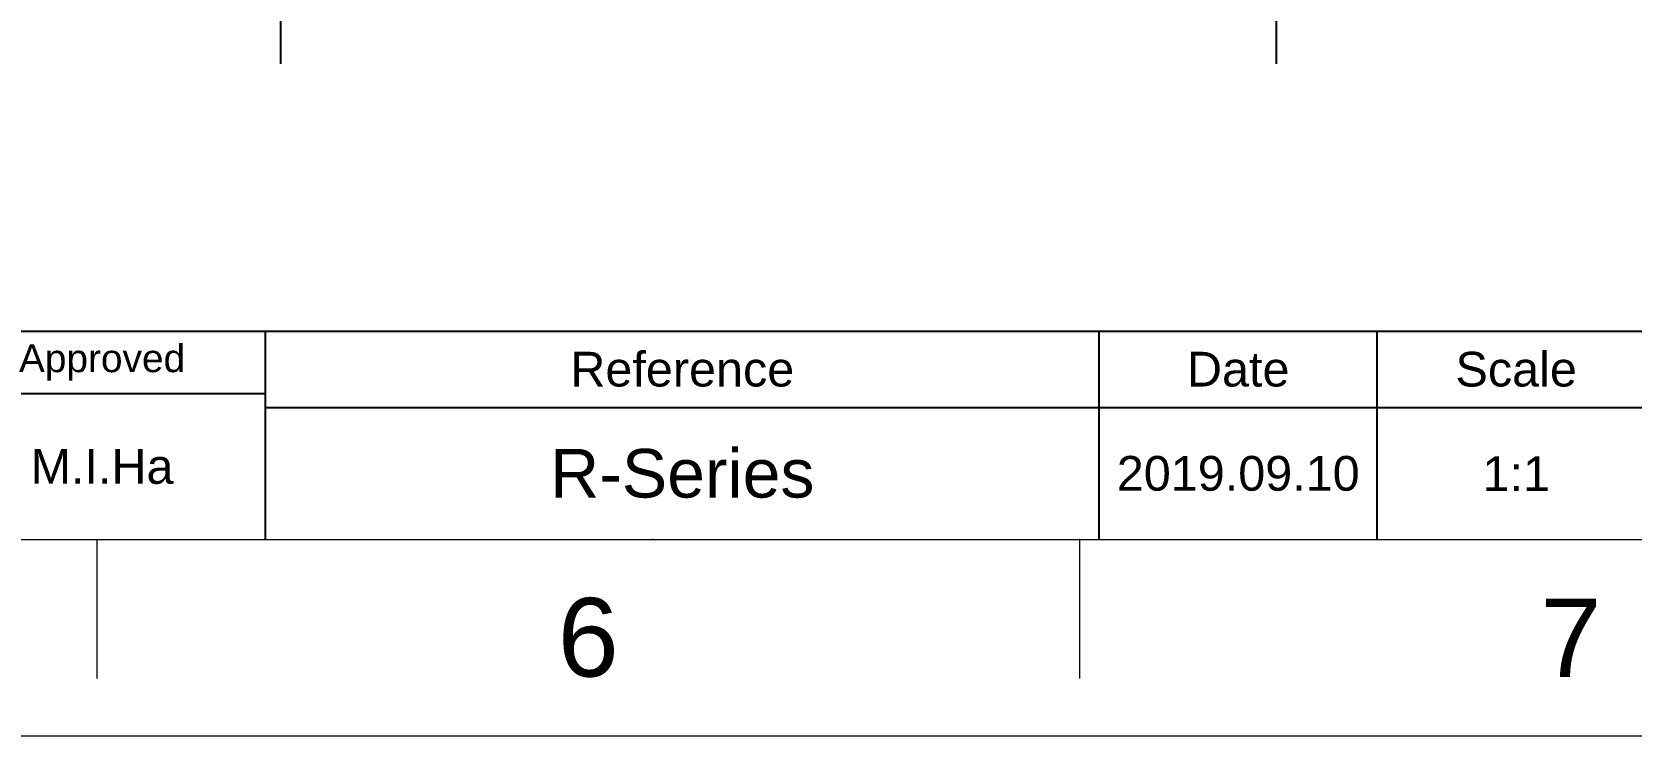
# Model space of a CAD drawing. Header units: millimetres. Extents: x 580 to 1174, y -1119 to -699.
# Drawn here: x 942.6 to 1057.6, y -1118.7 to -1068.1 of the extents above; entities that cross this region are included whole.
import ezdxf

# ---------------------------------------------------------------- set-up
doc = ezdxf.new("R2010")
doc.units = ezdxf.units.MM
doc.header["$LTSCALE"] = 0.1
doc.linetypes.add('CENTERX2', pattern=[101.6, 63.5, -12.7, 12.7, -12.7])
doc.layers.get('0').update_dxf_attribs({"lineweight": 13})
for name, color, linetype in [('CENTER', 1, 'CENTERX2'), ('FORM', 7, 'Continuous'), ('TEXT', 2, 'Continuous')]:
    doc.layers.add(name, color=color, linetype=linetype)
doc.layers.add('DIM', color=3, linetype='Continuous', lineweight=9)
doc.styles.get("Standard").update_dxf_attribs({"font": 'arial.ttf'})

msp = doc.modelspace()

# ---------------------------------------------------------------- linework, layer by layer
for p, q in [((593.725, -1104.608), (1159.381, -1104.608)), ((947.26, -1104.608), (947.26, -1114.608)), ((1017.967, -1104.608), (1017.967, -1114.608))]:
    msp.add_line(p, q)
for p in [(987.26, -1104.608), (1017.967, -1104.608)]:
    msp.add_point(p)
at = {"layer": 'CENTER'}
for p, q in [((960.492, -1070.372), (960.492, -1025.268)), ((1032.127, -1070.372), (1032.127, -1025.268))]:
    msp.add_line(p, q, dxfattribs=at)
at = {"layer": 'DIM', "color": 7}
msp.add_lwpolyline([(579.583, -698.749), (1173.523, -698.749), (1173.523, -1118.749), (579.583, -1118.749)], close=True, dxfattribs=at)
at = {"layer": 'FORM'}
for p, q in [((888.881, -1089.608), (1159.381, -1089.608)), ((959.381, -1104.608), (959.381, -1089.608)), ((1019.381, -1104.608), (1019.381, -1089.608)), ((1019.381, -1104.608), (1019.381, -1089.608)), ((1019.381, -1104.608), (1019.381, -1089.608)), ((1039.381, -1104.608), (1039.381, -1089.608)), ((959.381, -1094.108), (888.881, -1094.108)), ((959.381, -1095.108), (1099.381, -1095.108))]:
    msp.add_line(p, q, dxfattribs=at)

# ---------------------------------------------------------------- texts
at = {"char_height": 5.657, "attachment_point": 5}
for s, insert in [('6', (982.614, -1111.678)), ('7', (1053.321, -1111.678))]:
    msp.add_mtext_dynamic_manual_height_columns(s, width=50, gutter_width=12.5, heights=[0], dxfattribs=dict(at, insert=insert))
at = {"layer": 'TEXT', "attachment_point": 5}
for s, width, insert, char_height in [('Approved', 23.5, (947.631, -1091.858), 2), ('Reference', 60, (989.381, -1092.358), 2.5), ('Date', 20, (1029.381, -1092.358), 2.5), ('Scale', 20, (1049.381, -1092.358), 2.5), ('M.I.Ha', 23.5, (947.631, -1099.358), 2.5), ('R-Series', 60, (989.381, -1099.858), 3.5), ('2019.09.10', 20, (1029.381, -1099.858), 2.5), ('1:1', 20, (1049.381, -1099.858), 2.5)]:
    msp.add_mtext_dynamic_manual_height_columns(s, width=width, gutter_width=12.5, heights=[0], dxfattribs=dict(at, insert=insert, char_height=char_height))

doc.saveas('drawing.dxf')
